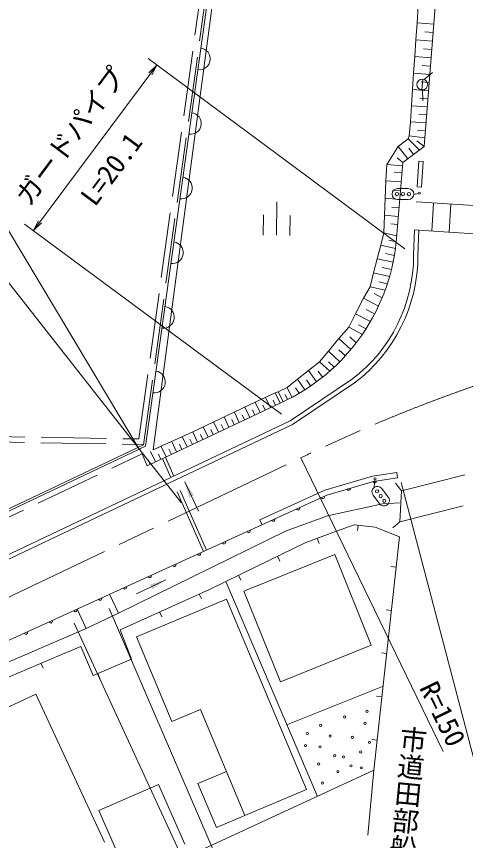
# Model space of a CAD drawing. Units: millimetres, scale not verified. Extents: x 40000 to 680000, y 20000 to 380000.
# Drawn here: x 104427 to 145713, y 244762 to 320551 of the extents above; entities that cross this region are included whole.
import ezdxf
from ezdxf.enums import TextEntityAlignment as Align

# ---------------------------------------------------------------- set-up
doc = ezdxf.new("R2010")
doc.units = ezdxf.units.MM
doc.header["$LTSCALE"] = 1000
doc.linetypes.add('CHAIN', pattern=[18.5, 12, -1.5, 3.5, -1.5])
doc.linetypes.add('DASHED', pattern=[7.5, 6, -1.5])
for name, color, linetype, lineweight in [('M-BGD', 7, 'Continuous', 13), ('M-BMK', 2, 'CHAIN', 13), ('M-STR-HTXT', 7, 'Continuous', 13), ('M-STR-STRC', 7, 'Continuous', 13)]:
    doc.layers.add(name, color=color, linetype=linetype, lineweight=lineweight)
doc.styles.add('@ＭＳ ゴシック', font='')
doc.styles.add('ＭＳ ゴシック', font='')
doc.styles.get('@ＭＳ ゴシック').set_extended_font_data('@MS Gothic')
doc.styles.get('ＭＳ ゴシック').set_extended_font_data('MS Gothic')

# ---------------------------------------------------------------- blocks, each defined once
blk = doc.blocks.new('電話柱1')
at = {"color": 7, "linetype": 'Continuous', "lineweight": 13}
for p, q in [((-1.203, 0.848), (-0.496, 0.14)), ((-0.516, 0.002), (0.484, 0.002)), ((1.475, 0.164), (0.478, 0.078))]:
    blk.add_line(p, q, dxfattribs=at)
blk.add_circle((-0.016, 0.002), 0.5, dxfattribs=at)
blk = doc.blocks.new('信号灯\u3000専用ﾎﾟｰﾙのないもの')
at = {"color": 7, "linetype": 'Continuous', "lineweight": 13}
for p, q in [((0.5, 0.5), (-0.5, 0.5)), ((-0.5, -0.5), (0.5, -0.5))]:
    blk.add_line(p, q, dxfattribs=at)
for centre in [(-0.55, 0), (0, 0), (0.55, 0)]:
    blk.add_circle(centre, 0.15, dxfattribs=at)
for centre, start, end in [((-0.5, 0), 90, 270), ((0.5, 0), 270, 90)]:
    blk.add_arc(centre, 0.5, start, end, dxfattribs=at)
blk = doc.blocks.new('filled_arrow')
at = {"color": 0, "linetype": 'Continuous', "lineweight": -2}
blk.add_solid([(7.5, 1.25), (0, 0), (7.5, -1.25)], dxfattribs=at)
blk = doc.blocks.new('open_arrow')
at = {"color": 0, "linetype": 'Continuous', "lineweight": -2}
blk.add_lwpolyline([(7.5, 1.25), (0, 0), (7.5, -1.25)], dxfattribs=at)

msp = doc.modelspace()

# ---------------------------------------------------------------- linework, layer by layer
at = {"layer": 'M-BGD'}
for p, q in [((141897, 308599), (144194, 337648)), ((116288, 281031), (122061, 322566)), ((116288, 281031), (122061, 322566)), ((116994, 280681), (122534, 322499)), ((141253, 319971), (141360, 321551)), ((141148, 318410), (141253, 319971)), ((142787, 319850), (141253, 319971)), ((142725, 319069), (141963, 319130)), ((141044, 316866), (141148, 318410)), ((142664, 318290), (141148, 318410)), ((142603, 317518), (141849, 317578)), ((140942, 315341), (141044, 316866)), ((142542, 316748), (141044, 316866)), ((142482, 315985), (141737, 316044)), ((140840, 313833), (140942, 315341)), ((142421, 315224), (140942, 315341)), ((142362, 314470), (141626, 314529)), ((140740, 312344), (140840, 313833)), ((142302, 313718), (140840, 313833)), ((142243, 312973), (141517, 313031)), ((140641, 310871), (140740, 312344)), ((142185, 312229), (140740, 312344)), ((142126, 311493), (141408, 311550)), ((140541, 309580), (140641, 310871)), ((142068, 310758), (140641, 310871)), ((142011, 310031), (141301, 310087)), ((139525, 308607), (140448, 309309)), ((140448, 309309), (140541, 309580)), ((141466, 308271), (140448, 309309)), ((141960, 309389), (140541, 309580)), ((138482, 306941), (139525, 308607)), ((140396, 307460), (139525, 308607)), ((139938, 307112), (141897, 308599)), ((141897, 308599), (141233, 309101)), ((140931, 307865), (140495, 308439)), ((139398, 300492), (139938, 307112)), ((139938, 307112), (139427, 307550)), ((141406, 307237), (141261, 304883)), ((141406, 307237), (141806, 307212)), ((141806, 307212), (141660, 304859)), ((138392, 305444), (138482, 306941)), ((139915, 306824), (138482, 306941)), ((139861, 306166), (139145, 306225)), ((138323, 303828), (138392, 305444)), ((139793, 305330), (138392, 305444)), ((141261, 304883), (141660, 304859)), ((139727, 304522), (139043, 304578)), ((140959, 304187), (141374, 304276)), ((128326, 300429), (128379, 303506)), ((138257, 302274), (138323, 303828)), ((139661, 303718), (138323, 303828)), ((139598, 302943), (138944, 302996)), ((127127, 302296), (127096, 300450)), ((129589, 302254), (129557, 300408)), ((138189, 300640), (138257, 302274)), ((139535, 302170), (138257, 302274)), ((139474, 301424), (138850, 301475)), ((140940, 298589), (141016, 300917)), ((141016, 300917), (141415, 300891)), ((141340, 298576), (141415, 300891)), ((137916, 299515), (138189, 300640)), ((139374, 300381), (138189, 300640)), ((137589, 298263), (137916, 299515)), ((139272, 299218), (137916, 299515)), ((139345, 299840), (138667, 299988)), ((139175, 298579), (138371, 298755)), ((137249, 296961), (137589, 298263)), ((139055, 297942), (137589, 298263)), ((138906, 297288), (138063, 297472)), ((136944, 295694), (137249, 296961)), ((138733, 296636), (137249, 296961)), ((136320, 294655), (136944, 295694)), ((138329, 295390), (136944, 295694)), ((138528, 295966), (137743, 296138)), ((138050, 294673), (137320, 295061)), ((135611, 293214), (136320, 294655)), ((137716, 293914), (136320, 294655)), ((137360, 293193), (136578, 293608)), ((134981, 291973), (135611, 293214)), ((136973, 292491), (135611, 293214)), ((134079, 290924), (134981, 291973)), ((136228, 291312), (134981, 291973)), ((136567, 291824), (135859, 292200)), ((135670, 290543), (135090, 291080)), ((133120, 289754), (134079, 290924)), ((135168, 289916), (134079, 290924)), ((132295, 288798), (133120, 289754)), ((134151, 288800), (133120, 289754)), ((134669, 289346), (134066, 289904)), ((131284, 287984), (132295, 288798)), ((133230, 287933), (132295, 288798)), ((133639, 288303), (133103, 288799)), ((130262, 287182), (131284, 287984)), ((132004, 286946), (131284, 287984)), ((132550, 287364), (132160, 287925)), ((129301, 286426), (130262, 287182)), ((129597, 283363), (135331, 287216)), ((129796, 283015), (135599, 286915)), ((130934, 286214), (130262, 287182)), ((131474, 286569), (131085, 287131)), ((126376, 285064), (128223, 285933)), ((128223, 285933), (128496, 286023)), ((128667, 284994), (128223, 285933)), ((128496, 286023), (129301, 286426)), ((128943, 285132), (128496, 286023)), ((129345, 285333), (129122, 285779)), ((129747, 285535), (129301, 286426)), ((130410, 285895), (130072, 286383)), ((128724, 285021), (116443, 279221)), ((120630, 282364), (126376, 285064)), ((126821, 284122), (126376, 285064)), ((127771, 284571), (127327, 285511)), ((128245, 284795), (128023, 285264)), ((125869, 283673), (125423, 284616)), ((126345, 283898), (126122, 284369)), ((127296, 284347), (127074, 284817)), ((123959, 282771), (123512, 283718)), ((124437, 282997), (124214, 283470)), ((124915, 283222), (124468, 284168)), ((125392, 283448), (125169, 283920)), ((87431, 263350), (129597, 283363)), ((87603, 262988), (129796, 283015)), ((122042, 281865), (121593, 282817)), ((123002, 282319), (122553, 283268)), ((123480, 282545), (123257, 283019)), ((116994, 280681), (120630, 282364)), ((121080, 281411), (120630, 282364)), ((121561, 281638), (121336, 282114)), ((122522, 282092), (122297, 282567)), ((119151, 280500), (118699, 281457)), ((119634, 280728), (119408, 281206)), ((120117, 280956), (119666, 281911)), ((120599, 281184), (120373, 281661)), ((85165, 266259), (116288, 281031)), ((85982, 266869), (116105, 281166)), ((115980, 280332), (115772, 280786)), ((117214, 279585), (116761, 280546)), ((118184, 280043), (117731, 281002)), ((118668, 280272), (118441, 280751)), ((116443, 279221), (115980, 280332)), ((116729, 279356), (116502, 279837)), ((117699, 279814), (117473, 280294)), ((132792, 276989), (137160, 278286)), ((137160, 278286), (139404, 278601)), ((139474, 278106), (139404, 278601)), ((119895, 277766), (121155, 275043)), ((132968, 276520), (137267, 277796)), ((137267, 277796), (139474, 278106)), ((137373, 277933), (137308, 277237)), ((139820, 276931), (139280, 277640)), ((126813, 274260), (132792, 276989)), ((139820, 276931), (139684, 274076)), ((87447, 255740), (132968, 276520)), ((133034, 274614), (138065, 275741)), ((138065, 275741), (139642, 275814)), ((129167, 273225), (133034, 274614)), ((127021, 273805), (126813, 274260)), ((133837, 273224), (135469, 273807)), ((135469, 273807), (137393, 273574)), ((135848, 273761), (135788, 273265)), ((139036, 273528), (139684, 274076)), ((113798, 265675), (129167, 273225)), ((131039, 272175), (133837, 273224)), ((137393, 273574), (139655, 272692)), ((126375, 269901), (131039, 272175)), ((132072, 272562), (132247, 272094)), ((139655, 272692), (137291, 251218)), ((125336, 267707), (133683, 271073)), ((128435, 270906), (128654, 270456)), ((133683, 271073), (137049, 262726)), ((122178, 267861), (126375, 269901)), ((139349, 269907), (138852, 269962)), ((124839, 269155), (125057, 268705)), ((118154, 268742), (115449, 267443)), ((123669, 268586), (132096, 248824)), ((113956, 264138), (122178, 267861)), ((128702, 259360), (125336, 267707)), ((113798, 265675), (112982, 267424)), ((115452, 263489), (123751, 266972)), ((121229, 267432), (121435, 266976)), ((123751, 266972), (131103, 249452)), ((110825, 264276), (110009, 266025)), ((110825, 264276), (113798, 265675)), ((117585, 265782), (117791, 265326)), ((138911, 265931), (138414, 265986)), ((90695, 255580), (110825, 264276)), ((115007, 261449), (113956, 264138)), ((115452, 263489), (118715, 255715)), ((108671, 261908), (110344, 262615)), ((110344, 262615), (111481, 259933)), ((137049, 262726), (128702, 259360)), ((102871, 259459), (108671, 261908)), ((138473, 261955), (137976, 262010)), ((106672, 261064), (106867, 260603)), ((111481, 259933), (115007, 261449)), ((111906, 260116), (112103, 259656)), ((129333, 255444), (138071, 258929)), ((90820, 251069), (106209, 258214)), ((106209, 258214), (112526, 244609)), ((138035, 257979), (137538, 258034)), ((118715, 255715), (121338, 256816)), ((125428, 247070), (121338, 256816)), ((137597, 254003), (137100, 254058)), ((137291, 251218), (97067, 232680)), ((121106, 250017), (123730, 251118)), ((112007, 247510), (117498, 249927)), ((117498, 249927), (119915, 244435)), ((122804, 245969), (121106, 250017)), ((125428, 247070), (131103, 249452)), ((112007, 247510), (114423, 242018)), ((122804, 245969), (125428, 247070))]:
    msp.add_line(p, q, dxfattribs=at)
at = {"layer": 'M-BGD', "linetype": 'DASHED'}
for p, q in [((115674, 281695), (121368, 322663)), ((116105, 281166), (121863, 322594)), ((84197, 282230), (115674, 281695)), ((84159, 281730), (116107, 281188)), ((86102, 266150), (115980, 280332)), ((121614, 271337), (117857, 279889)), ((121887, 271461), (118128, 280017)), ((139820, 276931), (150985, 279750)), ((139684, 274076), (147541, 276064)), ((137293, 251240), (136644, 244272))]:
    msp.add_line(p, q, dxfattribs=at)
at = {"layer": 'M-BGD'}
for centre in [(141472, 304297), (137383, 278032), (134609, 256115), (136649, 256639), (132394, 255357), (136475, 255532), (131170, 254599), (133268, 254366), (135309, 254249), (130995, 253491), (132336, 253375), (136883, 253783), (133676, 252559), (134493, 252442), (136067, 252908), (132219, 251801), (135192, 251626), (133968, 251101), (136125, 251451), (132569, 250052)]:
    msp.add_circle(centre, 100, dxfattribs=at)
for centre, radius, start, end in [((121239, 316656), 1000, 262.08785, 82.08785), ((120414, 310713), 1000, 262.08785, 82.08785), ((119588, 304770), 1000, 262.08785, 82.08785), ((121176, 301647), 18259, 294.41812, 356.37392), ((118762, 298827), 1000, 262.08785, 82.08785), ((126654, 298566), 14286, 307.39752, 0.04173), ((126654, 298566), 14686, 307.04839, 0.04173), ((117936, 292885), 1000, 262.08785, 82.08785), ((117110, 286942), 1000, 262.08785, 82.08785), ((137368, 277810), 150, 190.71625, 7.98011), ((134968, 277114), 150, 196.53843, 16.53843), ((132592, 276348), 150, 204.53645, 24.53645), ((130318, 275310), 150, 204.53645, 24.53645), ((128043, 274272), 150, 204.53645, 24.53645), ((125769, 273233), 150, 204.53645, 24.53645), ((123495, 272195), 150, 204.53645, 24.53645), ((121221, 271157), 150, 204.53645, 24.53645), ((118946, 270119), 150, 204.53645, 24.53645), ((116672, 269081), 150, 204.53645, 24.53645), ((114398, 268043), 150, 204.53645, 24.53645), ((112124, 267004), 150, 204.53645, 24.53645), ((109849, 265966), 150, 204.53645, 24.53645), ((107575, 264928), 150, 204.53645, 24.53645), ((105301, 263890), 150, 204.53645, 24.53645)]:
    msp.add_arc(centre, radius, start, end, dxfattribs=at)
at = {"layer": 'M-BMK'}
msp.add_line((84989, 258205), (130570, 279957), dxfattribs=at)
msp.add_arc((195134, 146800), 147985, 101.1481, 115.86731, dxfattribs=at)
at = {"layer": 'M-STR-HTXT'}
for p, q in [((105981, 300857), (117324, 316083)), ((140138, 299187), (116522, 316680)), ((117324, 316083), (116593, 315381)), ((117324, 316083), (116860, 315181)), ((105981, 300857), (106445, 301759)), ((115721, 280762), (103505, 301160)), ((128795, 283961), (105179, 301454)), ((105981, 300857), (106712, 301559)), ((130570, 279957), (143659, 252963)), ((139800, 277682), (150516, 236815)), ((112955, 266109), (129506, 227719)), ((109727, 264767), (127129, 226928))]:
    msp.add_line(p, q, dxfattribs=at)
msp.add_lwpolyline([(119575, 275856), (84538, 320463), (66163, 320463)], dxfattribs=at)
at = {"layer": 'M-STR-STRC'}
for p, q in [((141175, 303506), (150730, 302880)), ((142606, 300813), (142776, 303401)), ((144197, 300708), (144367, 303297)), ((141415, 300891), (152394, 300171))]:
    msp.add_line(p, q, dxfattribs=at)

# ---------------------------------------------------------------- block references
at = {"layer": 'M-BGD'}
for name, p, xscale, yscale, rotation in [('電話柱1', (141731, 314275), 1000, 1000, 265.47904), ('filled_arrow', (119895, 277766), 200, 200, 294.8), ('信号灯\u3000専用ﾎﾟｰﾙのないもの', (137913, 276441), 1000, 1000, 307.30395), ('filled_arrow', (118154, 268742), 200, 200, 205.7)]:
    msp.add_blockref(name, p, dxfattribs=dict(at, xscale=xscale, yscale=yscale, rotation=rotation))
at = {"layer": 'M-BGD', "xscale": 1000, "yscale": 1000}
msp.add_blockref('信号灯\u3000専用ﾎﾟｰﾙのないもの', (139955, 304216), dxfattribs=at)
at = {"layer": 'M-STR-HTXT', "rotation": 128.1}
msp.add_blockref('open_arrow', (119575, 275856), dxfattribs=at)

# ---------------------------------------------------------------- texts
at = {"layer": 'M-STR-HTXT', "style": 'ＭＳ ゴシック'}
for s, p in [('ガードパイプ', (110530, 308681)), ('L=20.1', (114319, 305646))]:
    msp.add_text(s, height=1833, rotation=53.314, dxfattribs=at).set_placement(p, align=Align.BOTTOM_CENTER)
msp.add_text('R=150', height=1833, rotation=295.867, dxfattribs=at).set_placement((143659, 252963), align=Align.BOTTOM_RIGHT)
at = {"layer": 'M-STR-HTXT', "style": '@ＭＳ ゴシック'}
msp.add_text('市道田部船場線', height=1833, rotation=264.475, dxfattribs=at).set_placement((139333, 237862), align=Align.MIDDLE_RIGHT)

doc.saveas('drawing.dxf')
